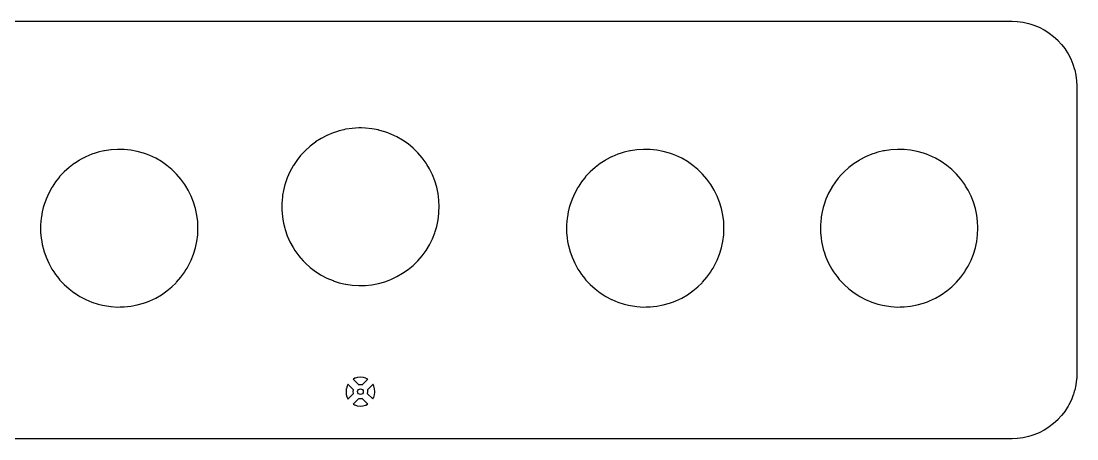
# Model space of a CAD drawing. Extents: x 73 to 209, y -111 to -82.
# Drawn here: x 135.4 to 209.3, y -111.3 to -82 of the extents above; entities that cross this region are included whole.
import ezdxf

# ---------------------------------------------------------------- set-up
doc = ezdxf.new("R2010")
doc.units = 0
doc.layers.add('BLACK', color=7, linetype='CONTINUOUS')

msp = doc.modelspace()

# ---------------------------------------------------------------- linework, layer by layer
at = {"layer": 'BLACK', "linetype": 'CONTINUOUS'}
for p, q in [((77.7656, -82.0425), (204.675, -82.0425)), ((204.675, -82.0425), (204.694, -82.044)), ((204.694, -82.044), (204.709, -82.0463)), ((204.709, -82.0463), (204.709, -82.0463)), ((204.709, -82.0463), (204.718, -82.0477)), ((204.718, -82.0477), (204.738, -82.045)), ((204.738, -82.045), (204.76, -82.0441)), ((204.76, -82.0441), (205.117, -82.0597)), ((205.117, -82.0597), (205.128, -82.0606)), ((205.128, -82.0606), (205.512, -82.1112)), ((205.512, -82.1112), (205.523, -82.1131)), ((205.523, -82.1131), (205.902, -82.1971)), ((205.902, -82.1971), (205.912, -82.1999)), ((205.912, -82.1999), (206.083, -82.2536)), ((206.083, -82.2536), (206.282, -82.3165)), ((206.282, -82.3165), (206.293, -82.3203)), ((206.293, -82.3203), (206.651, -82.4687)), ((206.651, -82.4687), (206.661, -82.4734)), ((206.661, -82.4734), (207.005, -82.6524)), ((207.005, -82.6524), (207.014, -82.6579)), ((207.014, -82.6579), (207.341, -82.8663)), ((207.341, -82.8663), (207.35, -82.8726)), ((207.35, -82.8726), (207.658, -83.1087)), ((207.658, -83.1087), (207.667, -83.1157)), ((207.667, -83.1157), (207.952, -83.3777)), ((207.952, -83.3777), (207.96, -83.3855)), ((207.96, -83.3855), (208.222, -83.6714)), ((208.222, -83.6714), (208.229, -83.6799)), ((208.229, -83.6799), (208.465, -83.9875)), ((208.465, -83.9875), (208.472, -83.9965)), ((208.472, -83.9965), (208.68, -84.3236)), ((208.68, -84.3236), (208.686, -84.3331)), ((208.686, -84.3331), (208.865, -84.6771)), ((208.865, -84.6771), (208.869, -84.6871)), ((208.869, -84.6871), (209.018, -85.0454)), ((209.018, -85.0454), (209.021, -85.0557)), ((209.021, -85.0557), (209.138, -85.4256)), ((209.138, -85.4256), (209.141, -85.4362)), ((209.141, -85.4362), (209.225, -85.8148)), ((209.225, -85.8148), (209.227, -85.8256)), ((209.227, -85.8256), (209.277, -86.2101)), ((209.277, -86.2101), (209.278, -86.2211)), ((209.278, -86.2211), (209.294, -86.5706)), ((209.292, -86.5954), (209.29, -86.6077)), ((209.29, -86.6077), (209.291, -86.6166)), ((209.291, -86.6166), (209.291, -86.6166)), ((209.291, -86.6166), (209.294, -86.6393)), ((209.294, -86.5706), (209.292, -86.5954)), ((209.294, -86.6393), (209.296, -86.6556)), ((209.296, -86.6556), (209.296, -106.631)), ((156.781, -90.0339), (156.377, -90.2454)), ((156.783, -90.0327), (156.781, -90.0339)), ((156.781, -90.0339), (156.781, -90.0339)), ((157.209, -89.8537), (156.783, -90.0327)), ((157.445, -89.7771), (157.209, -89.8537)), ((157.646, -89.7119), (157.445, -89.7771)), ((157.648, -89.711), (157.646, -89.7118)), ((157.646, -89.7118), (157.646, -89.7119)), ((157.97, -89.6357), (157.648, -89.711)), ((158.095, -89.6062), (157.97, -89.6357)), ((158.098, -89.6056), (158.095, -89.6062)), ((158.095, -89.6062), (158.095, -89.6062)), ((158.1, -89.6052), (158.098, -89.6056)), ((158.552, -89.5385), (158.1, -89.6052)), ((158.1, -89.6052), (158.1, -89.6052)), ((158.555, -89.5381), (158.552, -89.5385)), ((158.552, -89.5385), (158.552, -89.5385)), ((159.016, -89.5091), (158.555, -89.5381)), ((159.018, -89.5092), (159.016, -89.5091)), ((159.194, -89.5129), (159.018, -89.5092)), ((159.018, -89.5092), (159.018, -89.5092)), ((159.477, -89.5188), (159.194, -89.5129)), ((159.936, -89.5671), (159.477, -89.5188)), ((160.39, -89.6536), (159.936, -89.5671)), ((160.393, -89.6543), (160.39, -89.6536)), ((160.832, -89.7771), (160.393, -89.6543)), ((160.393, -89.6543), (160.393, -89.6543)), ((160.835, -89.7778), (160.832, -89.7771)), ((160.832, -89.7771), (160.832, -89.7771)), ((161.037, -89.8529), (160.835, -89.7778)), ((161.265, -89.9378), (161.037, -89.8529)), ((161.268, -89.9387), (161.265, -89.9378)), ((161.265, -89.9378), (161.265, -89.9378)), ((161.685, -90.1353), (161.268, -89.9387)), ((162.085, -90.3662), (161.685, -90.1353)), ((155.617, -90.7732), (155.273, -91.0822)), ((155.984, -90.494), (155.617, -90.7732)), ((155.987, -90.4926), (155.984, -90.494)), ((156.372, -90.248), (155.987, -90.4926)), ((155.987, -90.4926), (155.987, -90.4926)), ((156.374, -90.2466), (156.372, -90.248)), ((156.377, -90.2454), (156.374, -90.2466)), ((156.377, -90.2454), (156.377, -90.2454)), ((162.464, -90.6298), (162.085, -90.3662)), ((162.82, -90.9241), (162.464, -90.6298)), ((162.906, -91.0077), (162.82, -90.9241)), ((139.89, -91.5325), (139.486, -91.744)), ((139.892, -91.5313), (139.89, -91.5325)), ((139.89, -91.5325), (139.89, -91.5325)), ((140.318, -91.3523), (139.892, -91.5313)), ((140.554, -91.2757), (140.318, -91.3523)), ((140.755, -91.2105), (140.554, -91.2757)), ((140.757, -91.2096), (140.755, -91.2104)), ((140.755, -91.2104), (140.755, -91.2105)), ((141.156, -91.1161), (140.757, -91.2096)), ((141.204, -91.1048), (141.156, -91.1161)), ((141.207, -91.1042), (141.204, -91.1048)), ((141.204, -91.1048), (141.204, -91.1048)), ((141.209, -91.1038), (141.207, -91.1042)), ((141.661, -91.0371), (141.209, -91.1038)), ((141.209, -91.1038), (141.209, -91.1038)), ((141.664, -91.0367), (141.661, -91.0371)), ((141.661, -91.0371), (141.661, -91.0371)), ((142.125, -91.0077), (141.664, -91.0367)), ((142.127, -91.0078), (142.125, -91.0077)), ((142.303, -91.0115), (142.127, -91.0078)), ((142.127, -91.0078), (142.127, -91.0078)), ((142.586, -91.0174), (142.303, -91.0115)), ((143.045, -91.0657), (142.586, -91.0174)), ((143.499, -91.1522), (143.045, -91.0657)), ((143.502, -91.1529), (143.499, -91.1522)), ((143.941, -91.2757), (143.502, -91.1529)), ((143.502, -91.1529), (143.502, -91.1529)), ((143.944, -91.2764), (143.941, -91.2757)), ((143.941, -91.2757), (143.941, -91.2757)), ((144.146, -91.3515), (143.944, -91.2764)), ((144.374, -91.4364), (144.146, -91.3515)), ((144.377, -91.4373), (144.374, -91.4364)), ((144.374, -91.4364), (144.374, -91.4364)), ((144.794, -91.6339), (144.377, -91.4373)), ((145.194, -91.8648), (144.794, -91.6339)), ((154.942, -91.4385), (154.671, -91.7807)), ((154.956, -91.4209), (154.942, -91.4385)), ((154.957, -91.4188), (154.956, -91.4209)), ((154.956, -91.4209), (154.956, -91.4209)), ((155.019, -91.3533), (154.957, -91.4188)), ((155.272, -91.0841), (155.019, -91.3533)), ((155.273, -91.0822), (155.272, -91.0841)), ((155.272, -91.0841), (155.272, -91.0841)), ((163.112, -91.2096), (162.906, -91.0077)), ((163.15, -91.2472), (163.112, -91.2096)), ((163.452, -91.5967), (163.15, -91.2472)), ((163.723, -91.9703), (163.452, -91.5967)), ((176.72, -91.5325), (176.316, -91.744)), ((176.722, -91.5313), (176.72, -91.5325)), ((176.72, -91.5325), (176.72, -91.5325)), ((177.148, -91.3523), (176.722, -91.5313)), ((177.384, -91.2757), (177.148, -91.3523)), ((177.585, -91.2105), (177.384, -91.2757)), ((177.587, -91.2096), (177.585, -91.2104)), ((177.585, -91.2104), (177.585, -91.2105)), ((177.986, -91.1161), (177.587, -91.2096)), ((178.034, -91.1048), (177.986, -91.1161)), ((178.037, -91.1042), (178.034, -91.1048)), ((178.034, -91.1048), (178.034, -91.1048)), ((178.039, -91.1038), (178.037, -91.1042)), ((178.491, -91.0371), (178.039, -91.1038)), ((178.039, -91.1038), (178.039, -91.1038)), ((178.494, -91.0367), (178.491, -91.0371)), ((178.491, -91.0371), (178.491, -91.0371)), ((178.955, -91.0077), (178.494, -91.0367)), ((178.957, -91.0078), (178.955, -91.0077)), ((179.133, -91.0115), (178.957, -91.0078)), ((178.957, -91.0078), (178.957, -91.0078)), ((179.416, -91.0174), (179.133, -91.0115)), ((179.875, -91.0657), (179.416, -91.0174)), ((180.329, -91.1522), (179.875, -91.0657)), ((180.332, -91.1529), (180.329, -91.1522)), ((180.771, -91.2757), (180.332, -91.1529)), ((180.332, -91.1529), (180.332, -91.1529)), ((180.774, -91.2764), (180.771, -91.2757)), ((180.771, -91.2757), (180.771, -91.2757)), ((180.976, -91.3515), (180.774, -91.2764)), ((181.204, -91.4364), (180.976, -91.3515)), ((181.207, -91.4373), (181.204, -91.4364)), ((181.204, -91.4364), (181.204, -91.4364)), ((181.624, -91.6339), (181.207, -91.4373)), ((182.024, -91.8648), (181.624, -91.6339)), ((194.5, -91.5325), (194.096, -91.744)), ((194.502, -91.5313), (194.5, -91.5325)), ((194.5, -91.5325), (194.5, -91.5325)), ((194.928, -91.3523), (194.502, -91.5313)), ((195.164, -91.2757), (194.928, -91.3523)), ((195.365, -91.2105), (195.164, -91.2757)), ((195.367, -91.2096), (195.365, -91.2104)), ((195.365, -91.2104), (195.365, -91.2105)), ((195.766, -91.1161), (195.367, -91.2096)), ((195.814, -91.1048), (195.766, -91.1161)), ((195.817, -91.1042), (195.814, -91.1048)), ((195.814, -91.1048), (195.814, -91.1048)), ((195.819, -91.1038), (195.817, -91.1042)), ((196.271, -91.0371), (195.819, -91.1038)), ((195.819, -91.1038), (195.819, -91.1038)), ((196.274, -91.0367), (196.271, -91.0371)), ((196.271, -91.0371), (196.271, -91.0371)), ((196.735, -91.0077), (196.274, -91.0367)), ((196.737, -91.0078), (196.735, -91.0077)), ((196.913, -91.0115), (196.737, -91.0078)), ((196.737, -91.0078), (196.737, -91.0078)), ((197.196, -91.0174), (196.913, -91.0115)), ((197.655, -91.0657), (197.196, -91.0174)), ((198.109, -91.1522), (197.655, -91.0657)), ((198.112, -91.1529), (198.109, -91.1522)), ((198.551, -91.2757), (198.112, -91.1529)), ((198.112, -91.1529), (198.112, -91.1529)), ((198.554, -91.2764), (198.551, -91.2757)), ((198.551, -91.2757), (198.551, -91.2757)), ((198.756, -91.3515), (198.554, -91.2764)), ((198.984, -91.4364), (198.756, -91.3515)), ((198.987, -91.4373), (198.984, -91.4364)), ((198.984, -91.4364), (198.984, -91.4364)), ((199.404, -91.6339), (198.987, -91.4373)), ((199.804, -91.8648), (199.404, -91.6339)), ((138.726, -92.2718), (138.382, -92.5808)), ((139.093, -91.9926), (138.726, -92.2718)), ((139.096, -91.9912), (139.093, -91.9926)), ((139.431, -91.7786), (139.096, -91.9912)), ((139.096, -91.9912), (139.096, -91.9912)), ((139.483, -91.7452), (139.431, -91.7786)), ((139.486, -91.744), (139.483, -91.7452)), ((139.486, -91.744), (139.486, -91.744)), ((145.573, -92.1284), (145.194, -91.8648)), ((145.929, -92.4227), (145.573, -92.1284)), ((154.415, -92.1653), (154.193, -92.5699)), ((154.44, -92.1284), (154.415, -92.1653)), ((154.669, -91.7829), (154.44, -92.1284)), ((154.671, -91.7807), (154.669, -91.7829)), ((163.725, -91.9725), (163.723, -91.9703)), ((163.778, -92.0601), (163.725, -91.9725)), ((163.725, -91.9725), (163.725, -91.9725)), ((163.962, -92.3653), (163.778, -92.0601)), ((164.168, -92.7789), (163.962, -92.3653)), ((175.556, -92.2718), (175.212, -92.5808)), ((175.923, -91.9926), (175.556, -92.2718)), ((175.926, -91.9912), (175.923, -91.9926)), ((176.261, -91.7786), (175.926, -91.9912)), ((175.926, -91.9912), (175.926, -91.9912)), ((176.313, -91.7452), (176.261, -91.7786)), ((176.316, -91.744), (176.313, -91.7452)), ((176.316, -91.744), (176.316, -91.744)), ((182.403, -92.1284), (182.024, -91.8648)), ((182.759, -92.4227), (182.403, -92.1284)), ((193.336, -92.2718), (192.992, -92.5808)), ((193.703, -91.9926), (193.336, -92.2718)), ((193.706, -91.9912), (193.703, -91.9926)), ((194.041, -91.7786), (193.706, -91.9912)), ((193.706, -91.9912), (193.706, -91.9912)), ((194.093, -91.7452), (194.041, -91.7786)), ((194.096, -91.744), (194.093, -91.7452)), ((194.096, -91.744), (194.096, -91.744)), ((200.183, -92.1284), (199.804, -91.8648)), ((200.539, -92.4227), (200.183, -92.1284)), ((137.981, -93.0252), (137.78, -93.2793)), ((138.065, -92.9195), (137.981, -93.0252)), ((138.066, -92.9174), (138.065, -92.9195)), ((138.065, -92.9195), (138.065, -92.9195)), ((138.199, -92.7765), (138.066, -92.9174)), ((138.381, -92.5827), (138.199, -92.7765)), ((138.382, -92.5808), (138.381, -92.5827)), ((138.381, -92.5827), (138.381, -92.5827)), ((146.259, -92.7458), (145.929, -92.4227)), ((146.561, -93.0953), (146.259, -92.7458)), ((146.832, -93.4689), (146.561, -93.0953)), ((154.005, -92.9918), (153.853, -93.4278)), ((154.193, -92.5699), (154.005, -92.9918)), ((164.338, -93.2082), (164.168, -92.7789)), ((174.811, -93.0252), (174.61, -93.2793)), ((174.895, -92.9195), (174.811, -93.0252)), ((174.896, -92.9174), (174.895, -92.9195)), ((174.895, -92.9195), (174.895, -92.9195)), ((175.029, -92.7765), (174.896, -92.9174)), ((175.211, -92.5827), (175.029, -92.7765)), ((175.212, -92.5808), (175.211, -92.5827)), ((175.211, -92.5827), (175.211, -92.5827)), ((183.089, -92.7458), (182.759, -92.4227)), ((183.391, -93.0953), (183.089, -92.7458)), ((183.662, -93.4689), (183.391, -93.0953)), ((192.591, -93.0252), (192.39, -93.2793)), ((192.675, -92.9195), (192.591, -93.0252)), ((192.676, -92.9174), (192.675, -92.9195)), ((192.675, -92.9195), (192.675, -92.9195)), ((192.809, -92.7765), (192.676, -92.9174)), ((192.991, -92.5827), (192.809, -92.7765)), ((192.992, -92.5808), (192.991, -92.5827)), ((192.991, -92.5827), (192.991, -92.5827)), ((200.869, -92.7458), (200.539, -92.4227)), ((201.171, -93.0953), (200.869, -92.7458)), ((201.442, -93.4689), (201.171, -93.0953)), ((137.524, -93.6639), (137.302, -94.0685)), ((137.535, -93.6477), (137.524, -93.6639)), ((137.778, -93.2815), (137.535, -93.6477)), ((137.78, -93.2793), (137.778, -93.2815)), ((146.834, -93.4711), (146.832, -93.4689)), ((146.896, -93.5739), (146.834, -93.4711)), ((146.834, -93.4711), (146.834, -93.4711)), ((147.071, -93.8639), (146.896, -93.5739)), ((147.277, -94.2775), (147.071, -93.8639)), ((153.738, -93.8777), (153.681, -94.2106)), ((153.842, -93.4689), (153.738, -93.8751)), ((153.738, -93.8751), (153.738, -93.8777)), ((153.738, -93.8777), (153.738, -93.8777)), ((153.852, -93.4304), (153.842, -93.4689)), ((153.853, -93.4278), (153.852, -93.4304)), ((153.852, -93.4304), (153.852, -93.4304)), ((164.471, -93.6503), (164.338, -93.2082)), ((164.472, -93.6528), (164.471, -93.6503)), ((164.52, -93.8777), (164.472, -93.6528)), ((164.472, -93.6528), (164.472, -93.6528)), ((164.567, -94.1019), (164.52, -93.8777)), ((174.354, -93.6639), (174.132, -94.0685)), ((174.365, -93.6477), (174.354, -93.6639)), ((174.608, -93.2815), (174.365, -93.6477)), ((174.61, -93.2793), (174.608, -93.2815)), ((183.664, -93.4711), (183.662, -93.4689)), ((183.726, -93.5739), (183.664, -93.4711)), ((183.664, -93.4711), (183.664, -93.4711)), ((183.901, -93.8639), (183.726, -93.5739)), ((184.107, -94.2775), (183.901, -93.8639)), ((192.134, -93.6639), (191.912, -94.0685)), ((192.145, -93.6477), (192.134, -93.6639)), ((192.388, -93.2815), (192.145, -93.6477)), ((192.39, -93.2793), (192.388, -93.2815)), ((201.444, -93.4711), (201.442, -93.4689)), ((201.506, -93.5739), (201.444, -93.4711)), ((201.444, -93.4711), (201.444, -93.4711)), ((201.681, -93.8639), (201.506, -93.5739)), ((201.887, -94.2775), (201.681, -93.8639)), ((137.114, -94.4904), (136.962, -94.9264)), ((137.302, -94.0685), (137.114, -94.4904)), ((147.447, -94.7068), (147.277, -94.2775)), ((153.661, -94.3304), (153.622, -94.7905)), ((153.681, -94.2106), (153.661, -94.3304)), ((164.625, -94.56), (164.567, -94.1019)), ((164.644, -95.0214), (164.625, -94.56)), ((173.944, -94.4904), (173.792, -94.9264)), ((174.132, -94.0685), (173.944, -94.4904)), ((184.277, -94.7068), (184.107, -94.2775)), ((191.724, -94.4904), (191.572, -94.9264)), ((191.912, -94.0685), (191.724, -94.4904)), ((202.057, -94.7068), (201.887, -94.2775)), ((136.924, -95.0725), (136.847, -95.3737)), ((136.961, -94.929), (136.924, -95.0725)), ((136.962, -94.9264), (136.961, -94.929)), ((136.961, -94.929), (136.961, -94.929)), ((147.58, -95.1489), (147.447, -94.7068)), ((147.581, -95.1514), (147.58, -95.1489)), ((147.602, -95.2523), (147.581, -95.1514)), ((147.581, -95.1514), (147.581, -95.1514)), ((147.629, -95.3763), (147.602, -95.2523)), ((153.622, -94.7905), (153.622, -95.2523)), ((153.622, -95.2523), (153.661, -95.7124)), ((164.63, -95.3737), (164.644, -95.024)), ((164.644, -95.024), (164.644, -95.0214)), ((173.754, -95.0725), (173.677, -95.3737)), ((173.791, -94.929), (173.754, -95.0725)), ((173.792, -94.9264), (173.791, -94.929)), ((173.791, -94.929), (173.791, -94.929)), ((184.41, -95.1489), (184.277, -94.7068)), ((184.411, -95.1514), (184.41, -95.1489)), ((184.459, -95.3763), (184.411, -95.1514)), ((184.411, -95.1514), (184.411, -95.1514)), ((191.534, -95.0725), (191.457, -95.3737)), ((191.571, -94.929), (191.534, -95.0725)), ((191.572, -94.9264), (191.571, -94.929)), ((191.571, -94.929), (191.571, -94.929)), ((202.19, -95.1489), (202.057, -94.7068)), ((202.191, -95.1514), (202.19, -95.1489)), ((202.239, -95.3763), (202.191, -95.1514)), ((202.191, -95.1514), (202.191, -95.1514)), ((136.77, -95.829), (136.731, -96.2891)), ((136.789, -95.715), (136.77, -95.829)), ((136.847, -95.3763), (136.789, -95.715)), ((136.847, -95.3737), (136.847, -95.3763)), ((136.847, -95.3763), (136.847, -95.3763)), ((147.676, -95.6005), (147.629, -95.3763)), ((147.734, -96.0586), (147.676, -95.6005)), ((147.734, -96.0613), (147.734, -96.0586)), ((147.751, -96.4632), (147.734, -96.0613)), ((147.734, -96.0613), (147.734, -96.0613)), ((153.661, -95.7124), (153.661, -95.715)), ((153.661, -95.715), (153.72, -96.0613)), ((153.72, -96.0613), (153.738, -96.1677)), ((164.519, -96.1677), (164.567, -95.9434)), ((164.567, -95.9409), (164.625, -95.4828)), ((164.567, -95.9434), (164.567, -95.9409)), ((164.625, -95.4828), (164.63, -95.3737)), ((173.6, -95.829), (173.561, -96.2891)), ((173.619, -95.715), (173.6, -95.829)), ((173.677, -95.3763), (173.619, -95.715)), ((173.677, -95.3737), (173.677, -95.3763)), ((173.677, -95.3763), (173.677, -95.3763)), ((184.506, -95.6005), (184.459, -95.3763)), ((184.564, -96.0586), (184.506, -95.6005)), ((184.564, -96.0613), (184.564, -96.0586)), ((184.581, -96.4632), (184.564, -96.0613)), ((184.564, -96.0613), (184.564, -96.0613)), ((191.38, -95.829), (191.341, -96.2891)), ((191.399, -95.715), (191.38, -95.829)), ((191.457, -95.3763), (191.399, -95.715)), ((191.457, -95.3737), (191.457, -95.3763)), ((191.457, -95.3763), (191.457, -95.3763)), ((202.286, -95.6005), (202.239, -95.3763)), ((202.344, -96.0586), (202.286, -95.6005)), ((202.344, -96.0613), (202.344, -96.0586)), ((202.361, -96.4632), (202.344, -96.0613)), ((202.344, -96.0613), (202.344, -96.0613)), ((136.731, -96.2891), (136.731, -96.7509)), ((136.731, -96.7509), (136.732, -96.7535)), ((136.732, -96.7535), (136.738, -96.8321)), ((136.732, -96.7535), (136.732, -96.7535)), ((136.738, -96.8321), (136.77, -97.211)), ((147.734, -96.9814), (147.753, -96.52)), ((147.753, -96.52), (147.751, -96.4632)), ((153.738, -96.1677), (153.739, -96.1703)), ((153.739, -96.1703), (153.828, -96.5174)), ((153.828, -96.5174), (153.853, -96.615)), ((153.853, -96.615), (154.005, -97.051)), ((164.168, -97.2639), (164.338, -96.8346)), ((164.338, -96.8346), (164.363, -96.7509)), ((164.363, -96.7509), (164.471, -96.3925)), ((164.471, -96.3925), (164.519, -96.1677)), ((173.561, -96.2891), (173.561, -96.7509)), ((173.561, -96.7509), (173.562, -96.7535)), ((173.562, -96.7535), (173.562, -96.7535)), ((173.562, -96.7535), (173.568, -96.8321)), ((173.568, -96.8321), (173.6, -97.211)), ((184.564, -96.9814), (184.574, -96.7509)), ((184.574, -96.7509), (184.583, -96.52)), ((184.583, -96.52), (184.581, -96.4632)), ((191.341, -96.2891), (191.341, -96.7509)), ((191.341, -96.7509), (191.342, -96.7535)), ((191.342, -96.7535), (191.348, -96.8321)), ((191.342, -96.7535), (191.342, -96.7535)), ((191.348, -96.8321), (191.38, -97.211)), ((202.344, -96.9814), (202.363, -96.52)), ((202.363, -96.52), (202.361, -96.4632)), ((136.77, -97.211), (136.77, -97.2136)), ((136.77, -97.2136), (136.809, -97.442)), ((136.809, -97.442), (136.847, -97.6663)), ((147.628, -97.6663), (147.676, -97.442)), ((147.676, -97.4395), (147.734, -96.9814)), ((147.676, -97.442), (147.676, -97.4395)), ((154.005, -97.051), (154.193, -97.4729)), ((154.193, -97.4729), (154.415, -97.8775)), ((163.962, -97.6775), (164.168, -97.2639)), ((173.6, -97.211), (173.6, -97.2136)), ((173.6, -97.2136), (173.639, -97.442)), ((173.639, -97.442), (173.677, -97.6663)), ((184.458, -97.6663), (184.506, -97.442)), ((184.506, -97.4395), (184.564, -96.9814)), ((184.506, -97.442), (184.506, -97.4395)), ((191.38, -97.211), (191.38, -97.2136)), ((191.38, -97.2136), (191.419, -97.442)), ((191.419, -97.442), (191.457, -97.6663)), ((202.238, -97.6663), (202.286, -97.442)), ((202.286, -97.4395), (202.344, -96.9814)), ((202.286, -97.442), (202.286, -97.4395)), ((136.847, -97.6663), (136.848, -97.6689)), ((136.848, -97.6689), (136.952, -98.0746)), ((136.952, -98.0746), (136.962, -98.1136)), ((136.962, -98.1136), (137.114, -98.5496)), ((147.447, -98.3332), (147.58, -97.8911)), ((147.58, -97.8911), (147.628, -97.6663)), ((154.415, -97.8775), (154.416, -97.8797)), ((154.416, -97.8797), (154.416, -97.8797)), ((154.416, -97.8797), (154.545, -98.0731)), ((154.545, -98.0731), (154.671, -98.2621)), ((154.671, -98.2621), (154.815, -98.4439)), ((163.452, -98.4461), (163.723, -98.0725)), ((163.723, -98.0725), (163.962, -97.6775)), ((173.677, -97.6663), (173.678, -97.6689)), ((173.678, -97.6689), (173.782, -98.0746)), ((173.782, -98.0746), (173.792, -98.1136)), ((173.792, -98.1136), (173.944, -98.5496)), ((184.277, -98.3332), (184.41, -97.8911)), ((184.41, -97.8911), (184.458, -97.6663)), ((191.457, -97.6663), (191.458, -97.6689)), ((191.458, -97.6689), (191.562, -98.0746)), ((191.562, -98.0746), (191.572, -98.1136)), ((191.572, -98.1136), (191.724, -98.5496)), ((202.057, -98.3332), (202.19, -97.8911)), ((202.19, -97.8911), (202.238, -97.6663)), ((137.114, -98.5496), (137.302, -98.9715)), ((137.302, -98.9715), (137.524, -99.3761)), ((147.071, -99.1761), (147.277, -98.7625)), ((147.277, -98.7625), (147.447, -98.3332)), ((154.815, -98.4439), (154.917, -98.5731)), ((154.917, -98.5731), (154.957, -98.624)), ((154.957, -98.624), (154.959, -98.6259)), ((154.959, -98.6259), (154.959, -98.6259)), ((154.959, -98.6259), (155.117, -98.7936)), ((155.117, -98.7936), (155.273, -98.9606)), ((155.273, -98.9606), (155.617, -99.2696)), ((162.82, -99.1187), (163.15, -98.7956)), ((163.15, -98.7956), (163.452, -98.4461)), ((173.944, -98.5496), (174.132, -98.9715)), ((174.132, -98.9715), (174.354, -99.3761)), ((183.901, -99.1761), (184.107, -98.7625)), ((184.107, -98.7625), (184.277, -98.3332)), ((191.724, -98.5496), (191.912, -98.9715)), ((191.912, -98.9715), (192.134, -99.3761)), ((201.681, -99.1761), (201.887, -98.7625)), ((201.887, -98.7625), (202.057, -98.3332)), ((137.524, -99.3761), (137.525, -99.3783)), ((137.525, -99.3783), (137.525, -99.3783)), ((137.525, -99.3783), (137.654, -99.5717)), ((137.654, -99.5717), (137.78, -99.7607)), ((137.78, -99.7607), (137.895, -99.9061)), ((146.561, -99.9447), (146.832, -99.5711)), ((146.832, -99.5711), (146.868, -99.5128)), ((146.868, -99.5128), (146.99, -99.3099)), ((146.99, -99.3099), (147.071, -99.1761)), ((155.617, -99.2696), (155.984, -99.5488)), ((155.984, -99.5488), (155.987, -99.5502)), ((155.987, -99.5502), (155.987, -99.5502)), ((155.987, -99.5502), (156.309, -99.7545)), ((156.309, -99.7545), (156.374, -99.7962)), ((156.374, -99.7962), (156.377, -99.7974)), ((156.377, -99.7974), (156.377, -99.7974)), ((156.377, -99.7974), (156.781, -100.009)), ((161.685, -99.9075), (162.085, -99.6766)), ((162.085, -99.6766), (162.464, -99.413)), ((162.464, -99.413), (162.82, -99.1187)), ((174.354, -99.3761), (174.355, -99.3783)), ((174.355, -99.3783), (174.355, -99.3783)), ((174.355, -99.3783), (174.484, -99.5717)), ((174.484, -99.5717), (174.61, -99.7607)), ((174.61, -99.7607), (174.725, -99.9061)), ((183.391, -99.9447), (183.662, -99.5711)), ((183.662, -99.5711), (183.698, -99.5128)), ((183.698, -99.5128), (183.82, -99.3099)), ((183.82, -99.3099), (183.901, -99.1761)), ((192.134, -99.3761), (192.135, -99.3783)), ((192.135, -99.3783), (192.135, -99.3783)), ((192.135, -99.3783), (192.264, -99.5717)), ((192.264, -99.5717), (192.39, -99.7607)), ((192.39, -99.7607), (192.505, -99.9061)), ((201.171, -99.9447), (201.442, -99.5711)), ((201.442, -99.5711), (201.478, -99.5128)), ((201.478, -99.5128), (201.6, -99.3099)), ((201.6, -99.3099), (201.681, -99.1761)), ((137.895, -99.9061), (138.052, -100.104)), ((138.052, -100.104), (138.066, -100.123)), ((138.066, -100.123), (138.068, -100.125)), ((138.068, -100.125), (138.068, -100.125)), ((138.068, -100.125), (138.201, -100.266)), ((138.201, -100.266), (138.382, -100.459)), ((138.382, -100.459), (138.726, -100.768)), ((145.929, -100.617), (146.22, -100.332)), ((146.22, -100.332), (146.257, -100.296)), ((146.257, -100.296), (146.259, -100.294)), ((146.257, -100.296), (146.257, -100.296)), ((146.259, -100.294), (146.561, -99.9447)), ((156.781, -100.009), (156.781, -100.009)), ((156.781, -100.009), (156.783, -100.01)), ((156.783, -100.01), (157.209, -100.189)), ((157.209, -100.189), (157.212, -100.19)), ((157.212, -100.19), (157.212, -100.19)), ((157.212, -100.19), (157.646, -100.331)), ((157.646, -100.331), (157.646, -100.331)), ((157.646, -100.331), (157.648, -100.332)), ((157.648, -100.332), (157.97, -100.407)), ((157.97, -100.407), (158.095, -100.437)), ((158.095, -100.437), (158.095, -100.437)), ((158.095, -100.437), (158.098, -100.437)), ((158.098, -100.437), (158.1, -100.438)), ((158.1, -100.438), (158.1, -100.438)), ((158.1, -100.438), (158.552, -100.504)), ((158.552, -100.504), (158.552, -100.504)), ((158.552, -100.504), (158.555, -100.505)), ((158.555, -100.505), (159.016, -100.534)), ((159.016, -100.534), (159.018, -100.534)), ((159.018, -100.534), (159.194, -100.53)), ((159.018, -100.534), (159.018, -100.534)), ((159.194, -100.53), (159.477, -100.524)), ((159.477, -100.524), (159.936, -100.476)), ((159.936, -100.476), (160.39, -100.389)), ((160.39, -100.389), (160.393, -100.388)), ((160.393, -100.388), (160.832, -100.266)), ((160.393, -100.388), (160.393, -100.388)), ((160.832, -100.266), (160.835, -100.265)), ((160.832, -100.266), (160.832, -100.266)), ((160.835, -100.265), (161.134, -100.154)), ((161.134, -100.154), (161.265, -100.105)), ((161.265, -100.105), (161.268, -100.104)), ((161.265, -100.105), (161.265, -100.105)), ((161.268, -100.104), (161.685, -99.9075)), ((174.725, -99.9061), (174.882, -100.104)), ((174.882, -100.104), (174.896, -100.123)), ((174.896, -100.123), (174.898, -100.125)), ((174.898, -100.125), (174.898, -100.125)), ((174.898, -100.125), (175.031, -100.266)), ((175.031, -100.266), (175.212, -100.459)), ((175.212, -100.459), (175.556, -100.768)), ((182.759, -100.617), (183.05, -100.332)), ((183.05, -100.332), (183.087, -100.296)), ((183.087, -100.296), (183.089, -100.294)), ((183.087, -100.296), (183.087, -100.296)), ((183.089, -100.294), (183.391, -99.9447)), ((192.505, -99.9061), (192.662, -100.104)), ((192.662, -100.104), (192.676, -100.123)), ((192.676, -100.123), (192.678, -100.125)), ((192.678, -100.125), (192.678, -100.125)), ((192.678, -100.125), (192.811, -100.266)), ((192.811, -100.266), (192.992, -100.459)), ((192.992, -100.459), (193.336, -100.768)), ((200.539, -100.617), (200.83, -100.332)), ((200.83, -100.332), (200.867, -100.296)), ((200.867, -100.296), (200.869, -100.294)), ((200.867, -100.296), (200.867, -100.296)), ((200.869, -100.294), (201.171, -99.9447)), ((138.726, -100.768), (139.093, -101.047)), ((139.093, -101.047), (139.096, -101.049)), ((139.096, -101.049), (139.096, -101.049)), ((139.096, -101.049), (139.418, -101.253)), ((139.418, -101.253), (139.483, -101.295)), ((144.794, -101.406), (145.194, -101.175)), ((145.194, -101.175), (145.573, -100.912)), ((145.573, -100.912), (145.929, -100.617)), ((175.556, -100.768), (175.923, -101.047)), ((175.923, -101.047), (175.926, -101.049)), ((175.926, -101.049), (175.926, -101.049)), ((175.926, -101.049), (176.248, -101.253)), ((176.248, -101.253), (176.313, -101.295)), ((181.624, -101.406), (182.024, -101.175)), ((182.024, -101.175), (182.403, -100.912)), ((182.403, -100.912), (182.759, -100.617)), ((193.336, -100.768), (193.703, -101.047)), ((193.703, -101.047), (193.706, -101.049)), ((193.706, -101.049), (193.706, -101.049)), ((193.706, -101.049), (194.028, -101.253)), ((194.028, -101.253), (194.093, -101.295)), ((199.404, -101.406), (199.804, -101.175)), ((199.804, -101.175), (200.183, -100.912)), ((200.183, -100.912), (200.539, -100.617)), ((139.483, -101.295), (139.486, -101.296)), ((139.486, -101.296), (139.486, -101.296)), ((139.486, -101.296), (139.89, -101.508)), ((139.89, -101.508), (139.89, -101.508)), ((139.89, -101.508), (139.892, -101.509)), ((139.892, -101.509), (140.318, -101.688)), ((140.318, -101.688), (140.321, -101.688)), ((140.321, -101.688), (140.321, -101.688)), ((140.321, -101.688), (140.755, -101.83)), ((140.755, -101.83), (140.755, -101.83)), ((140.755, -101.83), (140.757, -101.83)), ((140.757, -101.83), (141.079, -101.906)), ((141.079, -101.906), (141.204, -101.935)), ((141.204, -101.935), (141.204, -101.935)), ((141.204, -101.935), (141.207, -101.936)), ((141.207, -101.936), (141.209, -101.936)), ((141.209, -101.936), (141.209, -101.936)), ((141.209, -101.936), (141.661, -102.003)), ((141.661, -102.003), (141.661, -102.003)), ((141.661, -102.003), (141.664, -102.003)), ((141.664, -102.003), (142.125, -102.032)), ((142.586, -102.023), (143.045, -101.974)), ((143.045, -101.974), (143.499, -101.888)), ((143.499, -101.888), (143.502, -101.887)), ((143.502, -101.887), (143.941, -101.764)), ((143.502, -101.887), (143.502, -101.887)), ((143.941, -101.764), (143.941, -101.764)), ((143.941, -101.764), (143.944, -101.764)), ((143.944, -101.764), (144.22, -101.661)), ((144.22, -101.661), (144.374, -101.604)), ((144.374, -101.604), (144.377, -101.603)), ((144.374, -101.604), (144.374, -101.604)), ((144.377, -101.603), (144.794, -101.406)), ((176.313, -101.295), (176.316, -101.296)), ((176.316, -101.296), (176.316, -101.296)), ((176.316, -101.296), (176.72, -101.508)), ((176.72, -101.508), (176.72, -101.508)), ((176.72, -101.508), (176.722, -101.509)), ((176.722, -101.509), (177.148, -101.688)), ((177.148, -101.688), (177.151, -101.688)), ((177.151, -101.688), (177.151, -101.688)), ((177.151, -101.688), (177.585, -101.83)), ((177.585, -101.83), (177.585, -101.83)), ((177.585, -101.83), (177.587, -101.83)), ((177.587, -101.83), (177.909, -101.906)), ((177.909, -101.906), (178.034, -101.935)), ((178.034, -101.935), (178.034, -101.935)), ((178.034, -101.935), (178.037, -101.936)), ((178.037, -101.936), (178.039, -101.936)), ((178.039, -101.936), (178.039, -101.936)), ((178.039, -101.936), (178.491, -102.003)), ((178.491, -102.003), (178.491, -102.003)), ((178.491, -102.003), (178.494, -102.003)), ((178.494, -102.003), (178.955, -102.032)), ((179.416, -102.023), (179.875, -101.974)), ((179.875, -101.974), (180.329, -101.888)), ((180.329, -101.888), (180.332, -101.887)), ((180.332, -101.887), (180.771, -101.764)), ((180.332, -101.887), (180.332, -101.887)), ((180.771, -101.764), (180.771, -101.764)), ((180.771, -101.764), (180.774, -101.764)), ((180.774, -101.764), (181.05, -101.661)), ((181.05, -101.661), (181.204, -101.604)), ((181.204, -101.604), (181.207, -101.603)), ((181.204, -101.604), (181.204, -101.604)), ((181.207, -101.603), (181.624, -101.406)), ((194.093, -101.295), (194.096, -101.296)), ((194.096, -101.296), (194.096, -101.296)), ((194.096, -101.296), (194.5, -101.508)), ((194.5, -101.508), (194.5, -101.508)), ((194.5, -101.508), (194.502, -101.509)), ((194.502, -101.509), (194.928, -101.688)), ((194.928, -101.688), (194.931, -101.688)), ((194.931, -101.688), (194.931, -101.688)), ((194.931, -101.688), (195.365, -101.83)), ((195.365, -101.83), (195.365, -101.83)), ((195.365, -101.83), (195.367, -101.83)), ((195.367, -101.83), (195.689, -101.906)), ((195.689, -101.906), (195.814, -101.935)), ((195.814, -101.935), (195.814, -101.935)), ((195.814, -101.935), (195.817, -101.936)), ((195.817, -101.936), (195.819, -101.936)), ((195.819, -101.936), (195.819, -101.936)), ((195.819, -101.936), (196.271, -102.003)), ((196.271, -102.003), (196.271, -102.003)), ((196.271, -102.003), (196.274, -102.003)), ((196.274, -102.003), (196.735, -102.032)), ((197.196, -102.023), (197.655, -101.974)), ((197.655, -101.974), (198.109, -101.888)), ((198.109, -101.888), (198.112, -101.887)), ((198.112, -101.887), (198.551, -101.764)), ((198.112, -101.887), (198.112, -101.887)), ((198.551, -101.764), (198.551, -101.764)), ((198.551, -101.764), (198.554, -101.764)), ((198.554, -101.764), (198.83, -101.661)), ((198.83, -101.661), (198.984, -101.604)), ((198.984, -101.604), (198.987, -101.603)), ((198.984, -101.604), (198.984, -101.604)), ((198.987, -101.603), (199.404, -101.406)), ((142.125, -102.032), (142.127, -102.032)), ((142.127, -102.032), (142.303, -102.029)), ((142.127, -102.032), (142.127, -102.032)), ((142.303, -102.029), (142.586, -102.023)), ((178.955, -102.032), (178.957, -102.032)), ((178.957, -102.032), (179.133, -102.029)), ((178.957, -102.032), (178.957, -102.032)), ((179.133, -102.029), (179.416, -102.023)), ((196.735, -102.032), (196.737, -102.032)), ((196.737, -102.032), (196.913, -102.029)), ((196.737, -102.032), (196.737, -102.032)), ((196.913, -102.029), (197.196, -102.023)), ((158.636, -107.071), (158.626, -107.081)), ((158.626, -107.081), (158.628, -107.088)), ((158.628, -107.088), (159.01, -107.47)), ((158.746, -107.014), (158.636, -107.071)), ((158.757, -107.009), (158.746, -107.014)), ((158.935, -106.957), (158.757, -107.009)), ((158.947, -106.955), (158.935, -106.957)), ((159.132, -106.938), (158.947, -106.955)), ((159.144, -106.938), (159.132, -106.938)), ((159.329, -106.957), (159.144, -106.938)), ((159.252, -107.47), (159.629, -107.093)), ((159.341, -106.96), (159.329, -106.957)), ((159.518, -107.014), (159.341, -106.96)), ((159.529, -107.019), (159.518, -107.014)), ((159.631, -107.074), (159.529, -107.019)), ((159.629, -107.093), (159.636, -107.081)), ((159.636, -107.081), (159.631, -107.074)), ((209.277, -107.084), (209.227, -107.468)), ((209.278, -107.073), (209.277, -107.084)), ((209.281, -107.014), (209.278, -107.073)), ((209.294, -106.716), (209.281, -107.014)), ((209.292, -106.665), (209.29, -106.674)), ((209.29, -106.674), (209.293, -106.694)), ((209.294, -106.65), (209.292, -106.665)), ((209.292, -106.665), (209.292, -106.665)), ((209.293, -106.694), (209.294, -106.716)), ((209.296, -106.631), (209.294, -106.65)), ((158.14, -107.746), (158.119, -107.93)), ((158.119, -107.93), (158.119, -107.942)), ((158.142, -107.734), (158.14, -107.746)), ((158.198, -107.557), (158.142, -107.734)), ((158.203, -107.546), (158.198, -107.557)), ((158.255, -107.45), (158.203, -107.546)), ((158.262, -107.446), (158.255, -107.45)), ((158.274, -107.452), (158.262, -107.446)), ((158.649, -107.827), (158.274, -107.452)), ((158.631, -107.944), (158.649, -107.827)), ((159.01, -107.47), (159.063, -107.455)), ((159.063, -107.455), (159.205, -107.455)), ((159.205, -107.455), (159.252, -107.47)), ((159.993, -107.448), (159.613, -107.827)), ((159.613, -107.827), (159.631, -107.95)), ((160, -107.445), (159.993, -107.448)), ((160.01, -107.455), (160, -107.445)), ((160.065, -107.559), (160.01, -107.455)), ((160.069, -107.57), (160.065, -107.559)), ((160.123, -107.747), (160.069, -107.57)), ((160.125, -107.759), (160.123, -107.747)), ((160.144, -107.946), (160.125, -107.759)), ((209.138, -107.868), (209.084, -108.039)), ((209.141, -107.858), (209.138, -107.868)), ((209.225, -107.479), (209.141, -107.858)), ((209.227, -107.468), (209.225, -107.479)), ((158.119, -107.942), (158.134, -108.127)), ((158.134, -108.127), (158.136, -108.139)), ((158.136, -108.139), (158.188, -108.317)), ((158.188, -108.317), (158.192, -108.328)), ((158.192, -108.328), (158.252, -108.445)), ((158.252, -108.445), (158.262, -108.455)), ((158.262, -108.455), (158.269, -108.453)), ((158.269, -108.453), (158.648, -108.074)), ((158.648, -108.074), (158.631, -107.944)), ((159.01, -108.431), (158.633, -108.807)), ((159.051, -108.444), (159.01, -108.431)), ((159.193, -108.446), (159.051, -108.444)), ((159.252, -108.43), (159.193, -108.446)), ((159.635, -108.813), (159.252, -108.43)), ((159.631, -107.962), (159.612, -108.072)), ((159.612, -108.072), (159.988, -108.447)), ((159.631, -107.95), (159.631, -107.962)), ((159.988, -108.447), (160, -108.454)), ((160, -108.454), (160.007, -108.449)), ((160.007, -108.449), (160.053, -108.367)), ((160.053, -108.367), (160.058, -108.356)), ((160.058, -108.356), (160.117, -108.18)), ((160.117, -108.18), (160.119, -108.168)), ((160.119, -108.168), (160.143, -107.982)), ((160.143, -107.982), (160.144, -107.975)), ((160.144, -107.954), (160.144, -107.946)), ((160.144, -107.975), (160.144, -107.954)), ((208.865, -108.617), (208.73, -108.875)), ((208.869, -108.607), (208.865, -108.617)), ((208.932, -108.455), (208.869, -108.607)), ((209.018, -108.249), (208.932, -108.455)), ((209.021, -108.238), (209.018, -108.249)), ((209.057, -108.127), (209.021, -108.238)), ((209.084, -108.039), (209.057, -108.127)), ((158.633, -108.807), (158.627, -108.819)), ((158.627, -108.819), (158.632, -108.826)), ((158.632, -108.826), (158.72, -108.875)), ((158.72, -108.875), (158.731, -108.88)), ((158.731, -108.88), (158.908, -108.937)), ((158.908, -108.937), (158.92, -108.94)), ((158.92, -108.94), (159.104, -108.962)), ((159.104, -108.962), (159.116, -108.962)), ((159.116, -108.962), (159.301, -108.948)), ((159.301, -108.948), (159.313, -108.946)), ((159.313, -108.946), (159.491, -108.896)), ((159.491, -108.896), (159.503, -108.892)), ((159.503, -108.892), (159.627, -108.829)), ((159.627, -108.829), (159.637, -108.819)), ((159.637, -108.819), (159.635, -108.813)), ((208.465, -109.306), (208.229, -109.614)), ((208.472, -109.297), (208.465, -109.306)), ((208.68, -108.97), (208.472, -109.297)), ((208.686, -108.961), (208.68, -108.97)), ((208.73, -108.875), (208.686, -108.961)), ((207.952, -109.916), (207.667, -110.178)), ((207.96, -109.908), (207.952, -109.916)), ((208.222, -109.623), (207.96, -109.908)), ((208.229, -109.614), (208.222, -109.623)), ((206.651, -110.825), (206.293, -110.974)), ((206.661, -110.821), (206.651, -110.825)), ((207.005, -110.642), (206.661, -110.821)), ((207.014, -110.636), (207.005, -110.642)), ((207.341, -110.428), (207.014, -110.636)), ((207.35, -110.421), (207.341, -110.428)), ((207.658, -110.185), (207.35, -110.421)), ((207.667, -110.178), (207.658, -110.185)), ((204.682, -111.251), (77.7734, -111.251)), ((204.699, -111.25), (204.682, -111.251)), ((204.706, -111.249), (204.699, -111.25)), ((204.721, -111.247), (204.706, -111.249)), ((204.73, -111.246), (204.721, -111.247)), ((204.721, -111.247), (204.721, -111.247)), ((204.743, -111.248), (204.73, -111.246)), ((204.767, -111.25), (204.743, -111.248)), ((205.117, -111.234), (204.767, -111.25)), ((205.128, -111.233), (205.117, -111.234)), ((205.512, -111.183), (205.128, -111.233)), ((205.523, -111.181), (205.512, -111.183)), ((205.902, -111.097), (205.523, -111.181)), ((205.912, -111.094), (205.902, -111.097)), ((206.083, -111.04), (205.912, -111.094)), ((206.282, -110.977), (206.083, -111.04)), ((206.293, -110.974), (206.282, -110.977))]:
    msp.add_line(p, q, dxfattribs=at)
at = {"layer": 'BLACK'}
msp.add_circle((159.131, -107.95), 0.2, dxfattribs=at)

doc.saveas('drawing.dxf')
